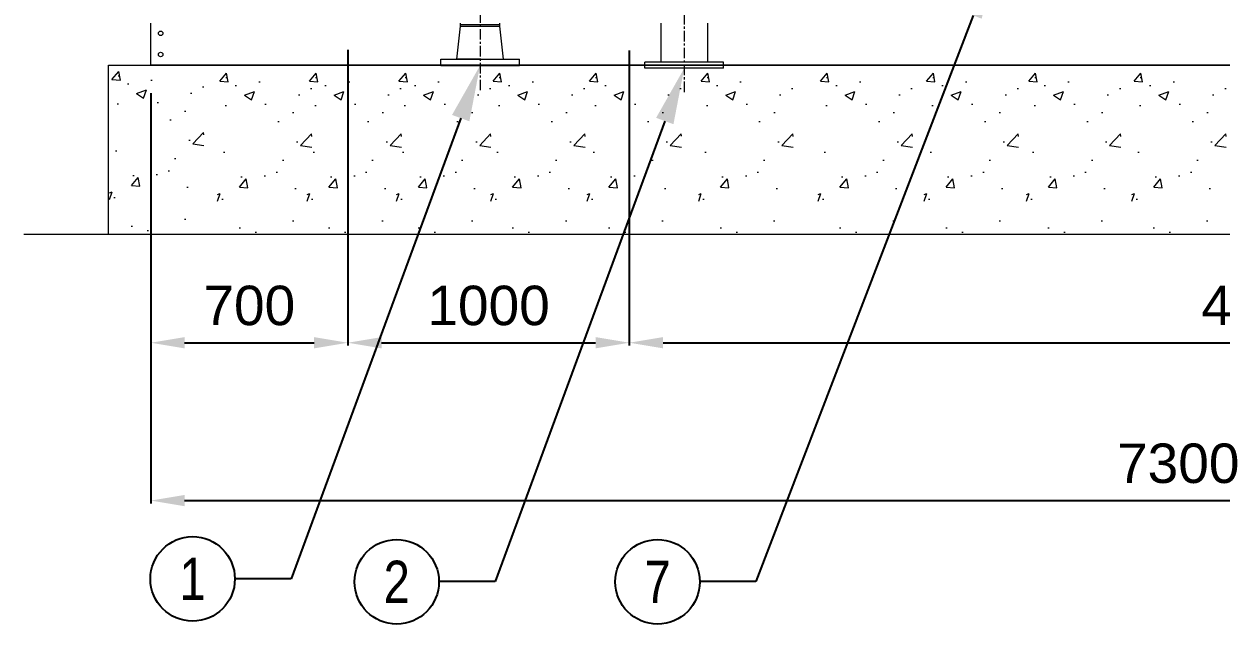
# Model space of a CAD drawing. Header units: millimetres. Extents: x -663796 to 30612, y -141670 to 21821.
# Drawn here: x 9648 to 13900, y 6476 to 8606 of the extents above; entities that cross this region are included whole.
import ezdxf
from ezdxf import colors
from ezdxf.entities.mleader import LeaderData, LeaderLine
from ezdxf.enums import TextEntityAlignment as Align
from ezdxf.math import Vec2, Vec3

# ---------------------------------------------------------------- set-up
doc = ezdxf.new("R2010")
doc.units = ezdxf.units.MM
doc.linetypes.add('CENTER', pattern=[2, 1.25, -0.25, 0.25, -0.25])
for name, color, linetype in [('center', 1, 'CENTER'), ('냉각탑_dim', 1, 'Continuous'), ('냉각탑_text', 3, 'Continuous'), ('냉각탑_기초', 23, 'Continuous')]:
    doc.layers.add(name, color=color, linetype=linetype)
doc.styles.get("Standard").update_dxf_attribs({"font": 'arial.ttf'})
doc.dimstyles.new('1.40', dxfattribs={"dimscale": 20, "dimtxt": 1.5, "dimasz": 1, "dimexe": 0.5, "dimexo": 0.5, "dimgap": 0.5, "dimtad": 1, "dimdec": 0, "dimzin": 0, "dimdsep": 46, "dimtxsty": 'Standard', "dimcen": 0, "dimclrd": 2, "dimclre": 2, "dimclrt": 3, "dimadec": 0, "dimazin": 0, "dimtfac": 1, "dimtdec": 0, "dimtmove": 0, "dimatfit": 0, "dimfxl": 1, "dimtolj": 1, "dimtzin": 0, "dimlwd": -1, "dimlwe": -1, "dimarcsym": 0})

# ---------------------------------------------------------------- blocks, each defined once
blk = doc.blocks.new('*D150')
at = {"color": 2, "transparency": 16777216}
for p, q in [((10798.2, 8509), (10798.2, 7464.5)), ((10098.2, 8360.6), (10098.2, 7464.5)), ((10218.2, 7474.5), (10678.2, 7474.5))]:
    blk.add_line(p, q, dxfattribs=at)
for points in [[(10218.2, 7494.5), (10218.2, 7454.5), (10098.2, 7474.5)], [(10678.2, 7494.5), (10678.2, 7454.5), (10798.2, 7474.5)]]:
    blk.add_solid(points, dxfattribs=at)
at = {"layer": 'Defpoints', "color": 0, "transparency": 16777216}
for p in [(10798.2, 8609), (10098.2, 8460.6), (10798.2, 7474.5)]:
    blk.add_point(p, dxfattribs=at)
at = {"color": 3, "lineweight": 5, "transparency": 16777216, "insert": (10448.2, 7606), "char_height": 140, "attachment_point": 5}
blk.add_mtext('\\A1;700', dxfattribs=at)
blk = doc.blocks.new('*D151')
at = {"color": 2, "transparency": 16777216}
for p, q in [((10798.2, 8514.2), (10798.2, 7464.5)), ((11798.2, 8512.5), (11798.2, 7464.5)), ((10918.2, 7474.5), (11678.2, 7474.5))]:
    blk.add_line(p, q, dxfattribs=at)
for points in [[(10918.2, 7494.5), (10918.2, 7454.5), (10798.2, 7474.5)], [(11678.2, 7494.5), (11678.2, 7454.5), (11798.2, 7474.5)]]:
    blk.add_solid(points, dxfattribs=at)
at = {"layer": 'Defpoints', "color": 0, "transparency": 16777216}
for p in [(10798.2, 8614.2), (11798.2, 8612.5), (11798.2, 7474.5)]:
    blk.add_point(p, dxfattribs=at)
at = {"color": 3, "lineweight": 5, "transparency": 16777216, "insert": (11298.2, 7606), "char_height": 140, "attachment_point": 5}
blk.add_mtext('\\A1;1000', dxfattribs=at)
blk = doc.blocks.new('*D154')
at = {"color": 2, "transparency": 16777216}
for p, q in [((11798.2, 8512.5), (11798.2, 7464.5)), ((16298.2, 8513.7), (16298.2, 7464.5)), ((11918.2, 7474.5), (16178.2, 7474.5))]:
    blk.add_line(p, q, dxfattribs=at)
for points in [[(11918.2, 7494.5), (11918.2, 7454.5), (11798.2, 7474.5)], [(16178.2, 7494.5), (16178.2, 7454.5), (16298.2, 7474.5)]]:
    blk.add_solid(points, dxfattribs=at)
at = {"layer": 'Defpoints', "color": 0, "transparency": 16777216}
for p in [(11798.2, 8612.5), (16298.2, 8613.7), (16298.2, 7474.5)]:
    blk.add_point(p, dxfattribs=at)
at = {"color": 3, "lineweight": 5, "transparency": 16777216, "insert": (14048.2, 7606), "char_height": 140, "attachment_point": 5}
blk.add_mtext('\\A1;4500', dxfattribs=at)
blk = doc.blocks.new('*D156')
at = {"color": 2, "transparency": 16777216}
for p, q in [((10098.2, 8360.6), (10098.2, 6904)), ((17398.2, 8360.6), (17398.2, 6904)), ((10218.2, 6914), (17278.2, 6914))]:
    blk.add_line(p, q, dxfattribs=at)
for points in [[(10218.2, 6934), (10218.2, 6894), (10098.2, 6914)], [(17278.2, 6934), (17278.2, 6894), (17398.2, 6914)]]:
    blk.add_solid(points, dxfattribs=at)
at = {"layer": 'Defpoints', "color": 0, "transparency": 16777216}
for p in [(10098.2, 8460.6), (17398.2, 8460.6), (17398.2, 6914)]:
    blk.add_point(p, dxfattribs=at)
at = {"color": 3, "lineweight": 5, "transparency": 16777216, "insert": (13748.2, 7045.6), "char_height": 140, "attachment_point": 5}
blk.add_mtext('\\A1;7300', dxfattribs=at)
blk = doc.blocks.new('1')
at = {"color": 0, "lineweight": 20}
for p, q in [((10098.2, 8460.6), (10098.2, 8609)), ((17398.2, 8460.6), (10098.2, 8460.6))]:
    blk.add_line(p, q, dxfattribs=at)
at = {"lineweight": 5}
for p, q in [((11185.7, 8481.3), (11198.4, 8599)), ((11350.7, 8481.3), (11338.1, 8599)), ((11268.2, 8481.3), (11185.7, 8481.3))]:
    blk.add_line(p, q, dxfattribs=at)
at = {"color": 7, "lineweight": 20, "ltscale": 0.004168}
for p, q in [((11198.3, 8604), (11198.3, 8609)), ((11338.1, 8604), (11338.1, 8609))]:
    blk.add_line(p, q, dxfattribs=at)
at = {"color": 7, "lineweight": 20, "ltscale": 0.1165}
blk.add_line((11198.3, 8604), (11338.1, 8604), dxfattribs=at)
at = {"color": 7, "lineweight": 20, "ltscale": 0.004167}
for p, q in [((11198.4, 8599), (11198.4, 8604)), ((11338.1, 8599), (11338.1, 8604))]:
    blk.add_line(p, q, dxfattribs=at)
at = {"color": 7, "lineweight": 20, "ltscale": 0.030302}
blk.add_line((11198.4, 8599), (11234.8, 8599), dxfattribs=at)
at = {"color": 7, "lineweight": 20, "ltscale": 0.086115}
blk.add_line((11234.8, 8599), (11338.1, 8599), dxfattribs=at)
at = {"color": 7, "lineweight": 20, "ltscale": 0.076666}
for p, q in [((11910.7, 8609), (11910.7, 8471)), ((12075.9, 8609), (12075.9, 8471))]:
    blk.add_line(p, q, dxfattribs=at)
at = {"color": 7, "lineweight": 20, "ltscale": 0.224453}
for p, q in [((11128.2, 8481.3), (11397.6, 8481.3)), ((11128.2, 8459.3), (11397.6, 8459.3))]:
    blk.add_line(p, q, dxfattribs=at)
at = {"color": 7, "lineweight": 20, "ltscale": 0.018333}
for p, q in [((11128.2, 8459.3), (11128.2, 8481.3)), ((11408.2, 8459.3), (11408.2, 8481.3))]:
    blk.add_line(p, q, dxfattribs=at)
at = {"color": 7, "lineweight": 20, "ltscale": 0.008881}
for p, q in [((11397.6, 8481.3), (11408.2, 8481.3)), ((11397.6, 8459.3), (11408.2, 8459.3))]:
    blk.add_line(p, q, dxfattribs=at)
at = {"color": 7, "lineweight": 20, "ltscale": 0.149635}
blk.add_line((12122.7, 8471), (11853.3, 8471), dxfattribs=at)
at = {"color": 7, "lineweight": 20, "ltscale": 0.00592}
blk.add_line((12133.3, 8471), (12122.7, 8471), dxfattribs=at)
at = {"lineweight": 20}
for centre in [(10133.2, 8573.1), (10133.2, 8498.1)]:
    blk.add_circle(centre, 8, dxfattribs=at)

msp = doc.modelspace()

# ---------------------------------------------------------------- hatches: boundary and pattern name
at = {"layer": '냉각탑_기초', "lineweight": 20, "ltscale": 30}
h = msp.add_hatch(dxfattribs=at)
h.set_pattern_fill('AR-CONC', color=256, scale=50, style=0)
h.set_pattern_definition([(50, (-4641.45, -8074.98), (358.63, -31.376), [37.5, -412.5]), (355, (-4641.45, -8074.98), (-69.3757, 376.096), [30, -330]), (100.4514, (-4611.56, -8077.6), (289.2547, 344.72), [31.87, -350.571]), (46.1842, (-4641.45, -7974.98), (533.6205, -82.7595), [56.25, -618.75]), (96.6356, (-4597, -7981.87), (467.331, 487.059), [47.805, -525.856]), (351.1842, (-4641.45, -7975), (467.331, 487.059), [45, -495]), (21, (-4591.45, -7999.98), (298.4535, -201.3094), [37.5, -412.5]), (326, (-4591.45, -7999.98), (121.6577, 362.575), [30, -330]), (71.4514, (-4566.58, -8016.75), (420.1113, 161.265), [31.87, -350.571]), (37.5, (-4641.45, -8074.98), (6.0799, 166.4469), [0, -326, 0, -335, 0, -331.25]), (7.5, (-4641.45, -8074.98), (131.5348, 197.2059), [0, -191, 0, -318.5, 0, -126.25]), (327.5, (-4752.95, -8074.98), (266.9112, -11.2774), [0, -125, 0, -390, 0, -517.5]), (317.5, (-4802.95, -8074.98), (291.593, 50.0525), [0, -162.5, 0, -259, 0, -367.5])])
h.paths.add_polyline_path([(10287.1, 8466.3), (9952.1, 8466.3), (9952.1, 7866.3), (10287.1, 7866.3)])
h = msp.add_hatch(dxfattribs=at)
h.set_pattern_fill('AR-CONC', color=256, scale=50, style=0)
h.set_pattern_definition([(50, (-4258.02, -8080.68), (358.63, -31.376), [37.5, -412.5]), (355, (-4258.02, -8080.7), (-69.3757, 376.096), [30, -330]), (100.4514, (-4228.13, -8083.3), (289.2547, 344.72), [31.87, -350.571]), (46.1842, (-4258, -7980.7), (533.6205, -82.7595), [56.25, -618.75]), (96.6356, (-4213.55, -7987.6), (467.331, 487.059), [47.805, -525.856]), (351.1842, (-4258, -7980.7), (467.331, 487.059), [45, -495]), (21, (-4208.02, -8005.68), (298.4535, -201.3094), [37.5, -412.5]), (326, (-4208.02, -8005.7), (121.6577, 362.575), [30, -330]), (71.4514, (-4183.15, -8022.46), (420.1113, 161.265), [31.87, -350.571]), (37.5, (-4258.02, -8080.68), (6.0799, 166.4469), [0, -326, 0, -335, 0, -331.25]), (7.5, (-4258.02, -8080.68), (131.5348, 197.2059), [0, -191, 0, -318.5, 0, -126.25]), (327.5, (-4369.52, -8080.68), (266.9112, -11.2774), [0, -125, 0, -390, 0, -517.5]), (317.5, (-4419.52, -8080.68), (291.593, 50.0525), [0, -162.5, 0, -259, 0, -367.5])])
h.paths.add_polyline_path([(10670.5, 8460.6), (10335.5, 8460.6), (10335.5, 7860.6), (10670.5, 7860.6)])
h = msp.add_hatch(dxfattribs=at)
h.set_pattern_fill('AR-CONC', color=256, scale=50, style=0)
h.set_pattern_definition([(50, (-3939.9, -8080.68), (358.63, -31.376), [37.5, -412.5]), (355, (-3939.9, -8080.7), (-69.3757, 376.096), [30, -330]), (100.4514, (-3910, -8083.3), (289.2547, 344.72), [31.87, -350.571]), (46.1842, (-3939.9, -7980.7), (533.6205, -82.7595), [56.25, -618.75]), (96.6356, (-3895.43, -7987.6), (467.331, 487.059), [47.805, -525.856]), (351.1842, (-3939.9, -7980.7), (467.331, 487.059), [45, -495]), (21, (-3889.9, -8005.68), (298.4535, -201.3094), [37.5, -412.5]), (326, (-3889.9, -8005.7), (121.6577, 362.575), [30, -330]), (71.4514, (-3865.03, -8022.46), (420.1113, 161.265), [31.87, -350.571]), (37.5, (-3939.9, -8080.68), (6.0799, 166.4469), [0, -326, 0, -335, 0, -331.25]), (7.5, (-3939.9, -8080.68), (131.5348, 197.2059), [0, -191, 0, -318.5, 0, -126.25]), (327.5, (-4051.4, -8080.68), (266.9112, -11.2774), [0, -125, 0, -390, 0, -517.5]), (317.5, (-4101.4, -8080.68), (291.593, 50.0525), [0, -162.5, 0, -259, 0, -367.5])])
h.paths.add_polyline_path([(10988.6, 8460.6), (10653.6, 8460.6), (10653.6, 7860.6), (10988.6, 7860.6)])
h = msp.add_hatch(dxfattribs=at)
h.set_pattern_fill('AR-CONC', color=256, scale=50, style=0)
h.set_pattern_definition([(50, (-3621.9, -8080.68), (358.63, -31.376), [37.5, -412.5]), (355, (-3621.9, -8080.7), (-69.3757, 376.096), [30, -330]), (100.4514, (-3592, -8083.3), (289.2547, 344.72), [31.87, -350.571]), (46.1842, (-3621.9, -7980.7), (533.6205, -82.7595), [56.25, -618.75]), (96.6356, (-3577.43, -7987.6), (467.331, 487.059), [47.805, -525.856]), (351.1842, (-3621.9, -7980.7), (467.331, 487.059), [45, -495]), (21, (-3571.9, -8005.68), (298.4535, -201.3094), [37.5, -412.5]), (326, (-3571.9, -8005.7), (121.6577, 362.575), [30, -330]), (71.4514, (-3547.03, -8022.46), (420.1113, 161.265), [31.87, -350.571]), (37.5, (-3621.9, -8080.68), (6.0799, 166.4469), [0, -326, 0, -335, 0, -331.25]), (7.5, (-3621.9, -8080.68), (131.5348, 197.2059), [0, -191, 0, -318.5, 0, -126.25]), (327.5, (-3733.4, -8080.68), (266.9112, -11.2774), [0, -125, 0, -390, 0, -517.5]), (317.5, (-3783.4, -8080.68), (291.593, 50.0525), [0, -162.5, 0, -259, 0, -367.5])])
h.paths.add_polyline_path([(11306.6, 8460.6), (10971.6, 8460.6), (10971.6, 7860.6), (11306.6, 7860.6)])
h = msp.add_hatch(dxfattribs=at)
h.set_pattern_fill('AR-CONC', color=256, scale=50, style=0)
h.set_pattern_definition([(50, (-3287.4, -8080.68), (358.63, -31.376), [37.5, -412.5]), (355, (-3287.4, -8080.7), (-69.3757, 376.096), [30, -330]), (100.4514, (-3257.53, -8083.3), (289.2547, 344.72), [31.87, -350.571]), (46.1842, (-3287.4, -7980.7), (533.6205, -82.7595), [56.25, -618.75]), (96.6356, (-3242.94, -7987.6), (467.331, 487.059), [47.805, -525.856]), (351.1842, (-3287.4, -7980.7), (467.331, 487.059), [45, -495]), (21, (-3237.4, -8005.68), (298.4535, -201.3094), [37.5, -412.5]), (326, (-3237.4, -8005.7), (121.6577, 362.575), [30, -330]), (71.4514, (-3212.54, -8022.46), (420.1113, 161.265), [31.87, -350.571]), (37.5, (-3287.41, -8080.68), (6.0799, 166.4469), [0, -326, 0, -335, 0, -331.25]), (7.5, (-3287.41, -8080.68), (131.5348, 197.2059), [0, -191, 0, -318.5, 0, -126.25]), (327.5, (-3398.91, -8080.68), (266.9112, -11.2774), [0, -125, 0, -390, 0, -517.5]), (317.5, (-3448.9, -8080.68), (291.593, 50.0525), [0, -162.5, 0, -259, 0, -367.5])])
h.paths.add_polyline_path([(11641.1, 8460.6), (11306.1, 8460.6), (11306.1, 7860.6), (11641.1, 7860.6)])
h = msp.add_hatch(dxfattribs=at)
h.set_pattern_fill('AR-CONC', color=256, scale=50, style=0)
h.set_pattern_definition([(50, (-2945.28, -8080.68), (358.63, -31.376), [37.5, -412.5]), (355, (-2945.28, -8080.7), (-69.3757, 376.096), [30, -330]), (100.4514, (-2915.4, -8083.3), (289.2547, 344.72), [31.87, -350.571]), (46.1842, (-2945.3, -7980.7), (533.6205, -82.7595), [56.25, -618.75]), (96.6356, (-2900.8, -7987.6), (467.331, 487.059), [47.805, -525.856]), (351.1842, (-2945.3, -7980.7), (467.331, 487.059), [45, -495]), (21, (-2895.28, -8005.68), (298.4535, -201.3094), [37.5, -412.5]), (326, (-2895.28, -8005.7), (121.6577, 362.575), [30, -330]), (71.4514, (-2870.4, -8022.46), (420.1113, 161.265), [31.87, -350.571]), (37.5, (-2945.28, -8080.68), (6.0799, 166.4469), [0, -326, 0, -335, 0, -331.25]), (7.5, (-2945.28, -8080.68), (131.5348, 197.2059), [0, -191, 0, -318.5, 0, -126.25]), (327.5, (-3056.78, -8080.68), (266.9112, -11.2774), [0, -125, 0, -390, 0, -517.5]), (317.5, (-3106.78, -8080.68), (291.593, 50.0525), [0, -162.5, 0, -259, 0, -367.5])])
h.paths.add_polyline_path([(11983.2, 8460.6), (11648.2, 8460.6), (11648.2, 7860.6), (11983.2, 7860.6)])
h = msp.add_hatch(dxfattribs=at)
h.set_pattern_fill('AR-CONC', color=256, scale=50, style=0)
h.set_pattern_definition([(50, (-2548.83, -8080.68), (358.63, -31.376), [37.5, -412.5]), (355, (-2548.83, -8080.7), (-69.3757, 376.096), [30, -330]), (100.4514, (-2518.94, -8083.3), (289.2547, 344.72), [31.87, -350.571]), (46.1842, (-2548.83, -7980.7), (533.6205, -82.7595), [56.25, -618.75]), (96.6356, (-2504.36, -7987.6), (467.331, 487.059), [47.805, -525.856]), (351.1842, (-2548.8, -7980.7), (467.331, 487.059), [45, -495]), (21, (-2498.83, -8005.68), (298.4535, -201.3094), [37.5, -412.5]), (326, (-2498.83, -8005.7), (121.6577, 362.575), [30, -330]), (71.4514, (-2473.95, -8022.46), (420.1113, 161.265), [31.87, -350.571]), (37.5, (-2548.83, -8080.68), (6.0799, 166.4469), [0, -326, 0, -335, 0, -331.25]), (7.5, (-2548.83, -8080.68), (131.5348, 197.2059), [0, -191, 0, -318.5, 0, -126.25]), (327.5, (-2660.33, -8080.68), (266.9112, -11.2774), [0, -125, 0, -390, 0, -517.5]), (317.5, (-2710.33, -8080.68), (291.593, 50.0525), [0, -162.5, 0, -259, 0, -367.5])])
h.paths.add_polyline_path([(12379.7, 8460.6), (12044.7, 8460.6), (12044.7, 7860.6), (12379.7, 7860.6)])
h = msp.add_hatch(dxfattribs=at)
h.set_pattern_fill('AR-CONC', color=256, scale=50, style=0)
h.set_pattern_definition([(50, (-2124.65, -8080.68), (358.63, -31.376), [37.5, -412.5]), (355, (-2124.65, -8080.7), (-69.3757, 376.096), [30, -330]), (100.4514, (-2094.76, -8083.3), (289.2547, 344.72), [31.87, -350.571]), (46.1842, (-2124.65, -7980.7), (533.6205, -82.7595), [56.25, -618.75]), (96.6356, (-2080.2, -7987.6), (467.331, 487.059), [47.805, -525.856]), (351.1842, (-2124.65, -7980.7), (467.331, 487.059), [45, -495]), (21, (-2074.65, -8005.68), (298.4535, -201.3094), [37.5, -412.5]), (326, (-2074.65, -8005.7), (121.6577, 362.575), [30, -330]), (71.4514, (-2049.78, -8022.46), (420.1113, 161.265), [31.87, -350.571]), (37.5, (-2124.65, -8080.68), (6.0799, 166.4469), [0, -326, 0, -335, 0, -331.25]), (7.5, (-2124.65, -8080.68), (131.5348, 197.2059), [0, -191, 0, -318.5, 0, -126.25]), (327.5, (-2236.15, -8080.68), (266.9112, -11.2774), [0, -125, 0, -390, 0, -517.5]), (317.5, (-2286.15, -8080.68), (291.593, 50.0525), [0, -162.5, 0, -259, 0, -367.5])])
h.paths.add_polyline_path([(12803.9, 8460.6), (12468.9, 8460.6), (12468.9, 7860.6), (12803.9, 7860.6)])
h = msp.add_hatch(dxfattribs=at)
h.set_pattern_fill('AR-CONC', color=256, scale=50, style=0)
h.set_pattern_definition([(50, (-1747.6, -8080.68), (358.63, -31.376), [37.5, -412.5]), (355, (-1747.6, -8080.7), (-69.3757, 376.096), [30, -330]), (100.4514, (-1717.7, -8083.3), (289.2547, 344.72), [31.87, -350.571]), (46.1842, (-1747.6, -7980.7), (533.6205, -82.7595), [56.25, -618.75]), (96.6356, (-1703.13, -7987.6), (467.331, 487.059), [47.805, -525.856]), (351.1842, (-1747.6, -7980.7), (467.331, 487.059), [45, -495]), (21, (-1697.6, -8005.68), (298.4535, -201.3094), [37.5, -412.5]), (326, (-1697.6, -8005.7), (121.6577, 362.575), [30, -330]), (71.4514, (-1672.73, -8022.46), (420.1113, 161.265), [31.87, -350.571]), (37.5, (-1747.6, -8080.68), (6.0799, 166.4469), [0, -326, 0, -335, 0, -331.25]), (7.5, (-1747.6, -8080.68), (131.5348, 197.2059), [0, -191, 0, -318.5, 0, -126.25]), (327.5, (-1859.1, -8080.68), (266.9112, -11.2774), [0, -125, 0, -390, 0, -517.5]), (317.5, (-1909.1, -8080.68), (291.593, 50.0525), [0, -162.5, 0, -259, 0, -367.5])])
h.paths.add_polyline_path([(13180.9, 8460.6), (12845.9, 8460.6), (12845.9, 7860.6), (13180.9, 7860.6)])
h = msp.add_hatch(dxfattribs=at)
h.set_pattern_fill('AR-CONC', color=256, scale=50, style=0)
h.set_pattern_definition([(50, (-1384.42, -8080.68), (358.63, -31.376), [37.5, -412.5]), (355, (-1384.42, -8080.7), (-69.3757, 376.096), [30, -330]), (100.4514, (-1354.53, -8083.3), (289.2547, 344.72), [31.87, -350.571]), (46.1842, (-1384.4, -7980.7), (533.6205, -82.7595), [56.25, -618.75]), (96.6356, (-1339.95, -7987.6), (467.331, 487.059), [47.805, -525.856]), (351.1842, (-1384.4, -7980.7), (467.331, 487.059), [45, -495]), (21, (-1334.42, -8005.68), (298.4535, -201.3094), [37.5, -412.5]), (326, (-1334.42, -8005.7), (121.6577, 362.575), [30, -330]), (71.4514, (-1309.55, -8022.46), (420.1113, 161.265), [31.87, -350.571]), (37.5, (-1384.42, -8080.68), (6.0799, 166.4469), [0, -326, 0, -335, 0, -331.25]), (7.5, (-1384.42, -8080.68), (131.5348, 197.2059), [0, -191, 0, -318.5, 0, -126.25]), (327.5, (-1495.92, -8080.68), (266.9112, -11.2774), [0, -125, 0, -390, 0, -517.5]), (317.5, (-1545.92, -8080.68), (291.593, 50.0525), [0, -162.5, 0, -259, 0, -367.5])])
h.paths.add_polyline_path([(13544.1, 8460.6), (13209.1, 8460.6), (13209.1, 7860.6), (13544.1, 7860.6)])
h = msp.add_hatch(dxfattribs=at)
h.set_pattern_fill('AR-CONC', color=256, scale=50, style=0)
h.set_pattern_definition([(50, (-1010.15, -8080.68), (358.63, -31.376), [37.5, -412.5]), (355, (-1010.15, -8080.7), (-69.3757, 376.096), [30, -330]), (100.4514, (-980.26, -8083.3), (289.2547, 344.72), [31.87, -350.571]), (46.1842, (-1010.15, -7980.7), (533.6205, -82.7595), [56.25, -618.75]), (96.6356, (-965.7, -7987.6), (467.331, 487.059), [47.805, -525.856]), (351.1842, (-1010.15, -7980.7), (467.331, 487.059), [45, -495]), (21, (-960.15, -8005.68), (298.4535, -201.3094), [37.5, -412.5]), (326, (-960.15, -8005.7), (121.6577, 362.575), [30, -330]), (71.4514, (-935.27, -8022.46), (420.1113, 161.265), [31.87, -350.571]), (37.5, (-1010.15, -8080.68), (6.0799, 166.4469), [0, -326, 0, -335, 0, -331.25]), (7.5, (-1010.15, -8080.68), (131.5348, 197.2059), [0, -191, 0, -318.5, 0, -126.25]), (327.5, (-1121.65, -8080.68), (266.9112, -11.2774), [0, -125, 0, -390, 0, -517.5]), (317.5, (-1171.65, -8080.68), (291.593, 50.0525), [0, -162.5, 0, -259, 0, -367.5])])
h.paths.add_polyline_path([(13918.4, 8460.6), (13583.4, 8460.6), (13583.4, 7860.6), (13918.4, 7860.6)])

# ---------------------------------------------------------------- linework, layer by layer
at = {"color": 7, "lineweight": 20, "ltscale": 0.012222}
for p, q in [((11853.3, 8449), (11853.3, 8471)), ((12133.3, 8449), (12133.3, 8471))]:
    msp.add_line(p, q, dxfattribs=at)
at = {"color": 7, "lineweight": 20, "ltscale": 0.149635}
msp.add_line((12122.7, 8449), (11853.3, 8449), dxfattribs=at)
at = {"color": 7, "lineweight": 20, "ltscale": 0.00592}
msp.add_line((12133.3, 8449), (12122.7, 8449), dxfattribs=at)
at = {"layer": 'center', "lineweight": 20, "ltscale": 30}
for p, q in [((11268.2, 8648.3), (11268.2, 8367.5)), ((11993.2, 8642), (11993.2, 8357.2))]:
    msp.add_line(p, q, dxfattribs=at)
at = {"layer": '냉각탑_dim', "linetype": 'ByBlock', "lineweight": -3}
for centre in [(10247, 6635.9), (10972, 6625.6), (11898.5, 6625.6)]:
    msp.add_circle(centre, 150, dxfattribs=at)
at = {"layer": '냉각탑_기초', "lineweight": 20, "ltscale": 30}
for p, q in [((9948.2, 7860.6), (9948.2, 8460.6)), ((9948.2, 8460.6), (17548.2, 8460.6)), ((9647.7, 7860.6), (18121.4, 7860.6))]:
    msp.add_line(p, q, dxfattribs=at)

# ---------------------------------------------------------------- block references
msp.add_blockref('1', (0, 0))

# ---------------------------------------------------------------- texts
at = {"layer": '냉각탑_text', "width": 0.8}
for s, p in [('1', (10247, 6635.9)), ('2', (10972, 6625.6)), ('7', (11898.5, 6625.6))]:
    msp.add_text(s, height=150, dxfattribs=at).set_placement(p, align=Align.MIDDLE_CENTER)

# ---------------------------------------------------------------- dimensions: what is measured, and where the dimension line sits
at = {"lineweight": 5}
for base, p1, p2, picture, middle in [((10798.2, 7474.5), (10098.2, 8460.6), (10798.2, 8609), '*D150', (10448.2, 7606)), ((11798.2, 7474.5), (10798.2, 8614.2), (11798.2, 8612.5), '*D151', (11298.2, 7606)), ((16298.2, 7474.5), (11798.2, 8612.5), (16298.2, 8613.7), '*D154', (14048.2, 7606)), ((17398.2, 6914), (10098.2, 8460.6), (17398.2, 8460.6), '*D156', (13748.2, 7045.6))]:
    dim = msp.add_linear_dim(base=base, p1=p1, p2=p2, dimstyle='1.40', override={"dimtxt": 7, "dimasz": 6, "dimexo": 5, "dimgap": 3}, dxfattribs=at)
    dim.commit()
    dim.dimension.update_dxf_attribs({"geometry": picture, "text_midpoint": middle})

# ---------------------------------------------------------------- leaders
at = {"layer": '냉각탑_dim', "lineweight": -3}
ml = msp.add_multileader_mtext('Standard', dxfattribs=at)
ml.set_content('')
ml.set_leader_properties(color=256)
ml.build(insert=Vec2(0, 0))
ml.multileader.update_dxf_attribs({"text_right_attachment_type": 6, "dogleg_length": 5, "arrow_head_size": 199.5, "scale": 30})
ctx = ml.context
ctx.base_point, ctx.scale, ctx.char_height, ctx.arrow_head_size, ctx.landing_gap_size, ctx.plane_origin = Vec3(12048.5, 6626.3), 30, 7.18, 199.5, 3.59, Vec3(13049.8, 6952.1)
ctx.right_attachment, ctx.text_align_type = 6, 2
notes = []
notes.append((ctx, [(0, (1, 1, 0), (12248, 6626.3), (-1, 0), 199.5, [(0, [(13091.1, 8823.1)], 0, [])])]))
ctx.mtext, ml.multileader.dxf.content_type = None, 0
ml = msp.add_multileader_mtext('Standard', dxfattribs=at)
ml.set_content('')
ml.set_leader_properties(color=256)
ml.build(insert=Vec2(0, 0))
ml.multileader.update_dxf_attribs({"text_right_attachment_type": 6, "dogleg_length": 5, "arrow_head_size": 199.5, "scale": 30})
ctx = ml.context
ctx.base_point, ctx.scale, ctx.char_height, ctx.arrow_head_size, ctx.landing_gap_size, ctx.plane_origin = Vec3(10397, 6636.6), 30, 7.18, 199.5, 3.59, Vec3(11398.3, 6962.4)
ctx.right_attachment, ctx.text_align_type = 6, 2
notes.append((ctx, [(0, (1, 1, 0), (10596.5, 6636.6), (-1, 0), 199.5, [(0, [(11268.2, 8459.3)], 0, [])])]))
ctx.mtext, ml.multileader.dxf.content_type = None, 0
ml = msp.add_multileader_mtext('Standard', dxfattribs=at)
ml.set_content('')
ml.set_leader_properties(color=256)
ml.build(insert=Vec2(0, 0))
ml.multileader.update_dxf_attribs({"text_right_attachment_type": 6, "dogleg_length": 5, "arrow_head_size": 199.5, "scale": 30})
ctx = ml.context
ctx.base_point, ctx.scale, ctx.char_height, ctx.arrow_head_size, ctx.landing_gap_size, ctx.plane_origin = Vec3(11122, 6626.3), 30, 7.18, 199.5, 3.59, Vec3(12123.3, 6952.1)
ctx.right_attachment, ctx.text_align_type = 6, 2
notes.append((ctx, [(0, (1, 1, 0), (11321.5, 6626.3), (-1, 0), 199.5, [(0, [(11993.2, 8449)], 0, [])])]))
ctx.mtext, ml.multileader.dxf.content_type = None, 0
for ctx, leaders in notes:
    for number, flags, end, landing, length, lines in leaders:
        leader = LeaderData()
        leader.index, (leader.has_last_leader_line, leader.has_dogleg_vector, leader.attachment_direction) = number, flags
        leader.last_leader_point, leader.dogleg_vector, leader.dogleg_length = Vec3(end), Vec3(landing), length
        for number, points, colour, breaks in lines:
            line = LeaderLine()
            line.index, line.vertices, line.color, line.breaks = number, Vec3.list(points), colors.encode_raw_color(colour), breaks
            leader.lines.append(line)
        ctx.leaders.append(leader)

doc.saveas('drawing.dxf')
